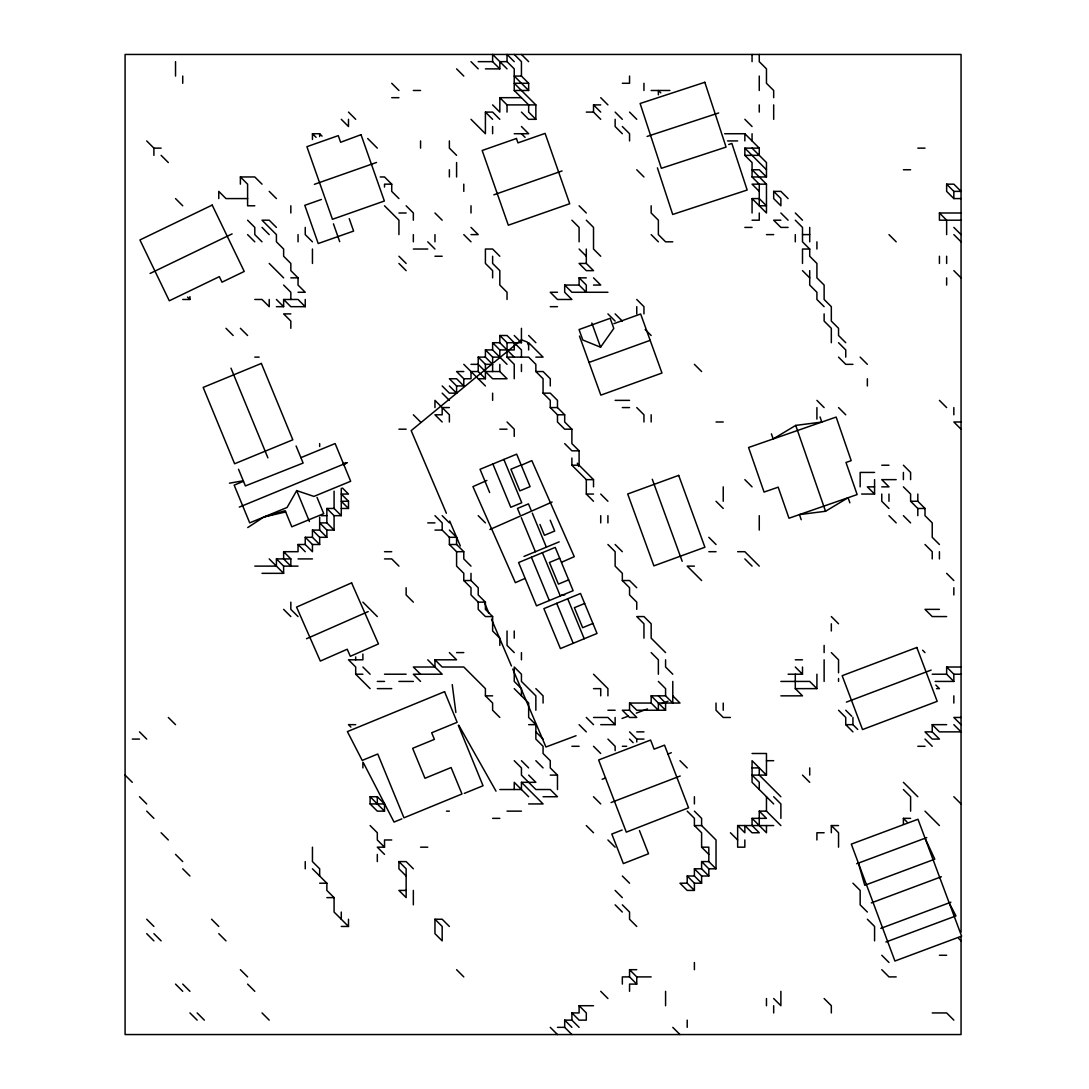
<?xml version="1.0" encoding="UTF-8"?>
<svg xmlns="http://www.w3.org/2000/svg" width="1089" height="1089" viewBox="0 0 1089 1089"><rect width="100%" height="100%" fill="white"/><g stroke="black" fill="none" stroke-linecap="round" stroke-linejoin="round"><path stroke-width="1.5" d="M300.904 457.652L335.126 443.55L350.672 481.27L313.918 496.407L296.698 490.622L287.088 507.46L249.708 522.856L234.162 485.136L243.473 481.297M600.556 347.2L613.801 328.429L610.153 318.315L579.035 329.559L582.806 340.013L600.556 347.2L591.831 323.038M491.262 364.692L411.179 430.631L446.367 513.232M493.875 362.528L521.44 339.836L527.212 342L528.492 345.104M247.748 527.566L263.906 517.003L285.182 510.687L291.811 526.804L323.732 513.654L317.035 497.401M343.879 464.785L346.942 462.784L343.307 463.424M820.044 416.951L821.814 422.056L795.719 425.404L773.176 438.949L771.407 433.844M801.218 519.712L799.435 514.593L825.53 511.272L848.1 497.714L857.138 494.569L845.99 462.471L851.19 460.661L836.148 417.073L748.579 447.497L764.056 492.078L778.186 487.178L788.981 518.228L848.1 497.714L849.869 502.819M232.107 233.89L150.091 273.448M486.878 480.467L472.939 486.62L515.383 582.669L524.68 578.572M520.978 465.398L531.827 460.606L574.257 556.656L561.87 562.128M552.096 502.029L489.914 529.499M368.177 611.596L306.54 638.726M239.308 507.106L346.942 462.784M521.155 464.976L510.904 469.223L519.848 490.867L530.098 486.633L516.676 454.154L480.045 469.305L489.642 492.5M523.972 556.425L559.174 541.873M531.418 557.241L518.595 562.537L536.496 605.838L573.127 590.687L555.227 547.399L531.418 557.241L549.305 600.529M559.692 558.221L549.441 562.469L558.398 584.099L568.649 579.865M567.696 598.773L543.887 608.628L560.399 648.581L597.031 633.444L580.519 593.478L567.696 598.773L584.208 638.739M584.643 603.469L574.393 607.703L582.656 627.686L592.906 623.452M401.841 818.874L394.041 822.059L363.644 763.239M464.295 793.405L483.04 785.754L458.36 725.424M622.105 830.022L611.814 834.038L623.371 863.591L648.54 853.749L639.461 830.567M602.163 779.288L605.525 777.995L626.298 832.146L688.561 807.807L664.535 745.148L654.094 749.164L650.596 740.057L598.623 759.986L605.525 777.995M667.938 754.037L671.314 752.744M611.079 802.539L680.23 776.008M846.384 702.119L931.149 670.089M576.067 735.715L545.943 747L512.756 669.082M622.05 718.468L628.394 716.086M636.316 713.118L647.424 708.953M661.69 703.603L668.033 701.221M856.703 863.74L926.753 837.604M941.372 876.754L871.323 902.89M880.824 928.359L950.874 902.209M885.915 942.026L955.965 915.89L949.172 902.849M613.869 323.664L640.645 313.986L661.976 373.037L600.829 395.144L579.484 336.093M589.013 362.433L650.16 340.34M314.394 184.327L376.522 162.465M321.446 199.45L304.784 205.317L318.219 243.528L353.612 231.072L349.229 218.63M562.06 170.946L493.848 194.808M647.111 136.438L718.672 112.957M728.718 144.483L731.876 143.449L747.163 190.03L672.703 214.451L657.416 167.856M263.906 517.003L285.686 511.939M229.466 483.176L243.269 480.78M478.207 61.651L492.623 61.651L499.824 68.866L499.824 61.651L507.038 61.651L514.239 68.866L514.239 90.482L528.655 104.898L528.655 112.099L535.856 119.314L535.856 104.898L514.239 83.281L528.655 83.281L528.655 90.482L514.239 90.482M485.408 68.866L499.824 68.866M528.655 83.281L521.44 76.067L514.239 76.067L528.655 90.482M622.336 83.281L629.551 83.281L629.551 76.067M413.344 90.482L420.558 90.482M651.168 90.482L669.898 90.482M391.727 97.683L398.928 97.683M492.623 104.898L499.824 112.099L499.824 97.683L521.44 97.683M499.824 97.683L507.038 104.898L535.856 104.898M600.72 119.314L593.519 112.099L593.519 104.898L600.72 104.898M471.006 119.314L485.408 133.729L485.408 112.099L492.623 112.099L499.824 119.314M586.304 112.099L593.519 112.099M535.856 119.314L528.655 119.314L521.44 112.099M312.448 139.487L312.448 133.729L319.662 133.729L322.058 136.125M514.239 133.729L528.655 133.729L521.44 126.515M724.675 133.729L744.849 133.729L759.264 148.131L759.264 155.346L744.849 155.346L744.849 148.131L759.264 148.131M727.561 140.93L737.648 140.93M146.702 140.93L153.903 148.131L161.118 148.131M917.809 148.131L925.01 148.131M903.394 169.761L910.608 169.761M240.383 184.164L240.383 176.963L254.799 176.963L262.013 184.164M380.197 176.963L384.526 176.963L391.727 184.164L391.727 191.378L398.928 198.579M744.849 155.346L752.063 162.547L752.063 176.963L766.465 176.963L766.465 162.547L752.063 148.131M391.727 184.164L384.526 184.164L384.526 187.049M752.063 176.963L759.264 184.164L759.264 205.794L766.465 205.794L759.264 198.579L752.063 198.579L766.465 212.995L766.465 184.164L752.063 184.164L759.264 191.378M946.64 184.164L953.841 184.164L961.056 191.378L953.841 191.378L946.64 184.164L946.64 191.378L953.841 198.579L961.056 198.579M773.68 191.378L780.881 198.579L780.881 205.794L773.68 198.579L773.68 191.378L780.881 191.378L788.096 198.579M247.598 198.579L225.981 198.579L218.766 191.378L218.766 198.579M254.799 205.794L247.598 205.794L247.598 184.164L240.383 176.963M398.928 212.995L406.143 212.995M961.056 220.196L939.426 220.196L939.426 212.995L961.056 212.995M752.063 220.196L759.264 220.196L759.264 212.995M780.881 220.196L773.68 220.196L780.881 227.41L788.096 227.41M744.849 227.41L752.063 227.41M471.006 234.611L478.207 234.611L471.006 227.41M766.465 234.611L773.68 234.611M802.498 234.611L809.712 234.611M672.784 241.826L665.583 241.826L658.369 234.611L658.369 220.196L651.168 212.995L651.168 205.794M413.344 249.027L427.759 249.027M845.745 342.708L838.544 335.507L838.544 328.306L831.329 321.092L831.329 306.676L824.128 299.475L824.128 285.059L816.913 277.858L816.913 263.443L809.712 256.242L809.712 249.027L802.498 249.027L802.498 263.443M434.96 256.242L442.175 256.242M586.304 263.443L579.103 263.443L586.304 270.644L593.519 270.644L586.304 263.443L586.304 249.027M290.831 277.858L298.046 277.858L298.046 285.059L305.247 292.274L298.046 292.274M579.103 277.858L586.304 285.059L586.304 292.274L579.103 285.059L579.103 277.858L586.304 277.858M557.473 292.274L550.272 292.274L557.473 299.475L571.888 299.475L564.687 292.274L564.687 285.059L579.103 285.059M593.519 285.059L600.72 285.059L593.519 277.858M607.921 292.274L571.888 292.274L564.687 285.059M182.734 299.475L189.935 299.475L189.935 296.589M254.799 299.475L262.013 299.475L269.214 306.676L269.214 299.475M276.415 306.676L283.63 306.676L283.63 299.475L298.046 299.475L305.247 306.676L305.247 299.475M305.247 306.676L290.831 306.676L283.63 299.475M550.272 306.676L557.473 306.676M290.831 313.891L283.63 313.891L290.831 321.092L290.831 328.306M514.239 357.124L499.824 342.708L499.824 335.507L507.038 335.507L521.44 349.923L521.44 357.124M507.038 364.339L492.623 349.923L492.623 342.708L499.824 342.708M499.824 335.507L507.038 342.708L521.44 342.708L521.44 328.306M485.408 357.124L478.207 357.124L485.408 364.339L492.623 364.339L485.408 357.124L485.408 349.923L492.623 349.923M492.623 342.708L499.824 349.923L514.239 349.923L514.239 342.708M254.799 357.124L259.128 357.124M485.408 349.923L492.623 357.124L499.824 357.124L499.824 349.923M507.038 342.708L507.038 357.124L528.655 357.124L535.856 364.339L535.856 371.54L543.071 378.754L543.071 393.156L550.272 400.371L550.272 407.572L557.473 414.786L564.687 414.786L564.687 421.988L571.888 429.189L571.888 443.604L579.103 450.819L579.103 465.221L593.519 479.636L593.519 486.851M535.856 357.124L543.071 357.124L528.655 342.708L528.655 349.923M471.006 364.339L478.207 364.339L492.623 378.754L507.038 378.754L499.824 371.54L485.408 371.54M852.946 364.339L845.745 364.339L838.544 357.124M463.791 371.54L456.59 371.54L463.791 378.754L471.006 378.754L471.006 371.54L478.207 371.54L485.408 378.754L478.207 378.754M535.856 371.54L543.071 371.54L550.272 378.754L550.272 385.955M463.791 385.955L456.59 378.754L449.376 378.754L456.59 385.955L463.791 385.955L463.791 378.754M456.59 385.955L456.59 393.156L449.376 393.156L442.175 385.955M543.071 393.156L550.272 393.156L557.473 400.371L557.473 407.572L564.687 414.786M615.135 400.371L629.551 400.371M449.376 407.572L442.175 407.572L442.175 414.786L434.96 414.786L442.175 421.988M550.272 407.572L557.473 407.572M622.336 407.572L629.551 407.572M716.031 421.988L723.232 421.988M961.056 421.988L953.841 421.988L961.056 429.189M398.928 429.189L406.143 429.189M499.824 429.189L507.038 429.189M571.888 429.189L564.687 429.189L557.473 421.988L557.473 414.786M579.103 450.819L571.888 450.819L564.687 443.604M571.888 458.02L571.888 465.221L579.103 465.221M881.777 465.221L888.978 465.221M874.576 472.435L860.16 472.435L860.16 486.851M571.888 465.221L586.304 479.636L593.519 479.636M896.193 479.636L881.777 479.636L888.978 486.851L881.777 486.851M874.576 486.851L867.361 486.851L874.576 494.052L861.603 494.052M586.304 479.636L586.304 494.052L593.519 494.052M348.494 508.468L348.494 501.267L341.279 501.267L348.494 508.468L341.279 508.468M903.394 486.851L910.608 494.052L910.608 501.267L917.809 501.267L925.01 508.468L925.01 515.669L932.225 522.883L932.225 537.299L939.426 544.5M326.863 508.468L334.078 508.468L341.279 515.669L334.078 515.669L326.863 508.468L326.863 522.883L334.078 530.084L326.863 530.084L319.662 522.883L326.863 522.883M910.608 501.267L917.809 508.468L925.01 508.468M321.105 515.669L326.863 515.669M427.759 522.883L434.96 522.883M312.448 544.5L312.448 551.701L305.247 544.5L305.247 537.299L312.448 544.5L319.662 544.5L312.448 537.299L312.448 530.084L319.662 530.084L326.863 537.299L326.863 530.084M434.96 530.084L442.175 530.084L449.376 537.299L456.59 537.299L456.59 544.5L463.791 551.701L463.791 558.916L471.006 566.117M305.247 537.299L312.448 537.299M312.448 530.084L319.662 537.299L326.863 537.299M283.63 551.701L290.831 558.916L290.831 566.117L283.63 558.916L283.63 551.701L298.046 551.701L298.046 544.5L305.247 544.5M449.376 537.299L449.376 544.5L456.59 544.5M384.526 551.701L391.727 551.701M449.376 544.5L456.59 551.701L463.791 551.701M708.816 551.701L716.031 551.701M737.648 551.701L744.849 551.701L759.264 566.117M254.799 566.117L276.415 566.117L276.415 558.916L290.831 558.916M298.046 558.916L312.448 558.916M384.526 558.916L391.727 558.916L398.928 566.117M276.415 558.916L283.63 566.117L298.046 566.117M694.401 566.117L687.2 566.117L701.615 580.532M262.013 573.331L283.63 573.331L283.63 566.117M456.59 551.701L456.59 566.117L463.791 573.331L463.791 580.532L471.006 580.532L478.207 587.733L478.207 594.948L485.408 602.149L485.408 609.364L492.623 616.565L492.623 630.98L499.824 638.181L499.824 645.396M607.921 544.5L615.135 551.701L615.135 566.117L622.336 573.331L622.336 580.532L629.551 580.532L636.752 587.733M561.801 594.948L564.687 594.948M463.791 580.532L471.006 587.733L471.006 594.948L478.207 602.149L485.408 602.149M939.426 609.364L925.01 609.364L932.225 616.565L946.64 616.565M492.623 616.565L485.408 616.565L478.207 609.364L478.207 602.149M456.59 652.597L463.791 652.597M420.558 674.214L413.344 667.013L434.96 667.013L434.96 659.811L456.59 659.811L449.376 652.597M795.297 659.811L802.498 659.811M946.64 667.013L953.841 674.214L953.841 681.428L946.64 674.214L946.64 667.013L961.056 667.013M362.896 654.04L362.896 659.811L348.494 659.811L355.695 667.013L355.695 674.214L362.896 674.214M384.526 674.214L406.143 674.214M788.096 674.214L802.498 674.214L802.498 667.013M932.225 674.214L946.64 674.214M953.841 674.214L961.056 674.214M377.311 681.428L384.526 681.428M398.928 681.428L413.344 681.428M780.881 681.428L809.712 681.428L816.913 688.629L816.913 674.214M935.111 681.428L953.841 681.428M377.311 688.629L391.727 688.629M593.519 688.629L600.72 688.629L600.72 695.844M795.297 674.214L795.297 688.629L816.913 688.629M936.554 688.629L939.426 688.629L935.832 685.035M434.96 659.811L442.175 667.013L463.791 667.013L485.408 688.629L485.408 695.844L492.623 695.844M672.784 695.844L679.985 703.045L658.369 703.045L658.369 710.246L651.168 703.045L651.168 695.844L665.583 695.844L672.784 703.045L672.784 681.428M780.881 695.844L802.498 695.844L795.297 688.629M629.551 710.246L622.336 710.246L629.551 717.46L636.752 717.46L629.551 710.246L629.551 703.045L651.168 703.045M607.921 710.246L615.135 710.246M658.369 695.844L665.583 703.045L665.583 710.246L636.752 710.246L629.551 703.045M593.519 717.46L607.921 717.46L615.135 724.661L615.135 717.46M730.433 717.46L723.232 717.46L716.031 710.246L716.031 703.045M961.056 717.46L953.841 717.46L961.056 724.661M355.695 724.661L348.494 724.661L350.889 727.071M528.655 724.661L535.856 724.661L535.856 739.077L543.071 746.292L543.071 753.493L550.272 760.694L550.272 767.908L557.473 775.109L557.473 789.525M600.72 724.661L615.135 724.661M838.544 710.246L845.745 717.46L845.745 724.661L852.946 724.661L857.751 729.467M932.225 731.876L925.01 731.876L932.225 739.077L939.426 739.077L932.225 731.876L932.225 724.661L946.64 724.661M636.752 731.876L643.953 731.876M132.286 739.077L139.501 739.077M629.551 731.876L636.752 739.077L643.953 739.077M571.888 746.292L579.103 746.292M622.336 746.292L626.665 746.292M917.809 746.292L925.01 746.292M752.063 753.493L766.465 753.493L766.465 775.109L752.063 775.109L759.264 782.324L759.264 789.525M766.465 760.694L773.68 760.694M752.063 767.908L759.264 767.908L759.264 775.109L780.881 796.726M550.272 775.109L557.473 775.109M499.824 789.525L521.44 789.525L521.44 782.324L535.856 782.324L528.655 775.109M370.11 796.726L377.311 796.726L384.526 803.941L384.526 811.142L377.311 811.142L370.11 803.941L370.11 796.726L384.526 811.142M543.071 796.726L557.473 796.726L550.272 789.525L535.856 789.525L521.44 775.109L521.44 767.908L514.239 760.694M370.11 803.941L384.526 803.941M528.655 803.941L543.071 803.941L521.44 782.324M446.504 811.142L449.376 811.142M507.038 811.142L521.44 811.142M759.264 825.557L759.264 811.142L766.465 811.142L780.881 825.557M492.623 818.356L499.824 818.356M744.849 839.973L744.849 847.174L737.648 847.174L737.648 825.557L744.849 832.758L744.849 825.557L752.063 832.758L759.264 832.758L752.063 825.557L752.063 818.356L766.465 818.356L759.264 811.142M903.394 824.114L903.394 818.356L910.608 818.356M687.2 811.142L694.401 818.356L694.401 825.557L701.615 825.557L716.031 839.973L716.031 868.804L708.816 868.804L701.615 861.59L701.615 868.804L708.816 876.005L701.615 876.005L694.401 868.804L701.615 868.804M737.648 825.557L773.68 825.557M831.329 832.758L831.329 825.557L838.544 825.557M824.128 832.758L816.913 832.758L816.913 839.973M391.727 839.973L384.526 839.973L384.526 847.174L377.311 847.174L384.526 854.389M420.558 847.174L427.759 847.174M694.401 825.557L701.615 832.758L701.615 847.174L708.816 847.174L708.816 861.59L716.031 868.804M406.143 876.005L398.928 868.804L398.928 861.59L406.143 861.59L413.344 868.804M701.615 861.59L708.816 861.59M687.2 876.005L694.401 876.005L701.615 883.206L694.401 883.206L687.2 876.005L687.2 883.206L694.401 890.421L687.2 890.421L679.985 883.206L687.2 883.206M319.662 883.206L326.863 883.206L326.863 890.421L334.078 897.622L334.078 912.038L348.494 926.453L341.279 926.453M406.143 890.421L398.928 890.421L406.143 897.622L406.143 868.804L398.928 861.59M326.863 897.622L334.078 897.622M434.96 919.239L442.175 926.453L442.175 940.869L434.96 933.654L434.96 919.239L442.175 919.239L449.376 926.453M939.426 955.271L946.64 955.271M629.551 969.686L636.752 976.901L636.752 984.102L629.551 976.901L629.551 969.686L636.752 969.686M629.551 976.901L622.336 976.901L622.336 984.102M636.752 976.901L651.168 976.901M896.193 976.901L888.978 976.901L881.777 969.686M636.752 984.102L629.551 984.102L629.551 991.317M579.103 1027.349L571.888 1020.134L571.888 1012.933L579.103 1012.933L579.103 1005.719L593.519 1005.719M932.225 1012.933L946.64 1012.933L953.841 1020.134M571.888 1034.55L564.687 1027.349L564.687 1020.134L571.888 1020.134M557.473 1027.349L564.687 1027.349M939.426 212.995L946.64 220.196L946.64 234.611M953.841 227.41L961.056 234.611M953.841 234.611L961.056 241.826M953.841 270.644L961.056 277.858M888.978 234.611L896.193 241.826M744.849 119.314L752.063 126.515M744.849 148.131L766.465 169.761M766.465 176.963L759.264 169.761L752.063 169.761L766.465 184.164M795.297 212.995L802.498 220.196M795.297 220.196L802.498 227.41L802.498 241.826L809.712 249.027M660.778 92.892L658.369 90.482L658.369 94.811M780.881 212.995L788.096 220.196M939.426 400.371L946.64 407.572M802.498 270.644L809.712 277.858M629.551 112.099L636.752 119.314M824.128 306.676L816.913 299.475L816.913 292.274L809.712 285.059L809.712 270.644M600.72 97.683L607.921 104.898M615.135 112.099L622.336 119.314M860.16 357.124L867.361 364.339M622.336 126.515L629.551 133.729L629.551 140.93M838.544 342.708L845.745 349.923L845.745 357.124M593.519 104.898L600.72 112.099M622.336 133.729L615.135 126.515L615.135 119.314M521.44 54.45L528.655 61.651M636.752 169.761L643.953 176.963M514.239 54.45L521.44 61.651L521.44 76.067M514.239 61.651L507.038 54.45L507.038 61.651M507.038 68.866L492.623 54.45L492.623 61.651M903.394 465.221L910.608 472.435L910.608 479.636M838.544 407.572L845.745 414.786M651.168 234.611L658.369 241.826M816.913 400.371L824.128 407.572M471.006 61.651L478.207 68.866M456.59 68.866L463.791 76.067M521.44 133.729L525.048 137.323M903.394 515.669L910.608 522.883M888.978 508.468L881.777 501.267L881.777 494.052M925.01 544.5L932.225 551.701L932.225 558.916M485.408 112.099L492.623 119.314M579.103 205.794L586.304 212.995M888.978 515.669L896.193 522.883M946.64 573.331L953.841 580.532M586.304 220.196L593.519 227.41L593.519 249.027L600.72 256.242M571.888 220.196L579.103 227.41L579.103 241.826M636.752 299.475L643.953 306.676L643.953 313.891M579.103 249.027L586.304 256.242M694.401 364.339L701.615 371.54M645.164 329.504L651.168 335.507M391.727 83.281L398.928 90.482M456.59 155.346L449.376 148.131L449.376 140.93M615.135 313.891L622.336 321.092M607.921 313.891L615.135 321.092M922.614 650.201L925.01 652.597M744.849 479.636L752.063 486.851M499.824 256.242L492.623 249.027L485.408 249.027L485.408 263.443L492.623 270.644L492.623 277.858M348.494 112.099L355.695 119.314M367.701 138.521L377.311 148.131M463.791 234.611L471.006 241.826M636.752 407.572L643.953 414.786L643.953 421.988M953.841 724.661L961.056 731.876L939.426 731.876L932.225 724.661M341.279 119.314L348.494 126.515L348.494 119.314M434.96 212.995L442.175 220.196M716.031 501.267L723.232 508.468M831.329 616.565L838.544 623.779M406.143 205.794L413.344 212.995L413.344 220.196M528.655 335.507L535.856 342.708M427.759 241.826L434.96 249.027M744.849 558.916L752.063 566.117M925.01 739.077L932.225 746.292M312.448 133.729L316.055 137.323M384.526 205.794L398.928 220.196L398.928 234.611M514.239 335.507L521.44 342.708M831.329 652.597L838.544 659.811L838.544 672.784M708.816 537.299L716.031 544.5M953.841 796.726L961.056 803.941M507.038 357.124L514.239 364.339L514.239 378.754M398.928 256.242L406.143 263.443M398.928 263.443L406.143 270.644M845.745 710.246L851.748 716.263M795.297 667.013L802.498 674.214M845.745 724.661L852.946 731.876M903.394 782.324L917.809 796.726M903.394 789.525L910.608 796.726L910.608 811.142M925.01 811.142L939.426 825.557M600.72 494.052L607.921 501.267M463.791 364.339L485.408 385.955M586.304 494.052L593.519 501.267M507.038 421.988L514.239 429.189L514.239 436.403M903.394 818.356L907.001 821.95M269.214 191.378L276.415 198.579M312.448 241.826L305.247 234.611L305.247 227.41M615.135 544.5L622.336 551.701M449.376 385.955L456.59 393.156M276.415 227.41L269.214 220.196L262.013 220.196L276.415 234.611L276.415 241.826L283.63 249.027L283.63 256.242L290.831 263.443L290.831 270.644L298.046 277.858M442.175 393.156L449.376 400.371M622.336 580.532L629.551 587.733L629.551 594.948L636.752 602.149L636.752 609.364M262.013 227.41L269.214 234.611M247.598 220.196L254.799 227.41L254.799 234.611L262.013 241.826M802.498 775.109L809.712 782.324M958.647 938.459L961.056 940.869M247.598 234.611L254.799 241.826M665.583 652.597L651.168 638.181L651.168 623.779L643.953 616.565L636.752 616.565L643.953 623.779L643.953 638.181M161.118 155.346L168.319 162.547M269.214 263.443L283.63 277.858M831.329 825.557L838.544 832.758L838.544 847.174M283.63 285.059L290.831 292.274L290.831 299.475M413.344 414.786L420.558 421.988M651.168 652.597L658.369 659.811L658.369 674.214M672.784 674.214L665.583 667.013L665.583 659.811M766.465 775.109L752.063 760.694L752.063 782.324L773.68 803.941M175.533 198.579L182.734 205.794M276.415 299.475L283.63 306.676M658.369 681.428L665.583 688.629L665.583 695.844M773.68 796.726L780.881 803.941L780.881 818.356M852.946 883.206L860.16 890.421L860.16 904.836L867.361 912.038M478.207 515.669L485.408 522.883M651.168 695.844L665.583 710.246M867.361 919.239L874.576 926.453L874.576 940.869M752.063 818.356L766.465 832.758L766.465 825.557M442.175 515.669L449.376 522.883M881.777 955.271L888.978 962.485M434.96 515.669L442.175 522.883L442.175 530.084M449.376 530.084L456.59 537.299M593.519 674.214L607.921 688.629L607.921 695.844M679.985 760.694L687.2 767.908M240.383 328.306L247.598 335.507M225.981 328.306L233.182 335.507M730.433 832.758L737.648 839.973M187.539 297.079L189.935 299.475M629.551 739.077L633.145 742.684M694.401 811.142L701.615 818.356L701.615 825.557M586.304 717.46L593.519 724.661M607.921 739.077L615.135 746.292L615.135 750.607M514.239 652.597L507.038 645.396L507.038 630.98M342.477 488.049L348.494 494.052L341.279 494.052L348.494 501.267M579.103 724.661L586.304 731.876M701.615 847.174L708.816 854.389M535.856 688.629L543.071 695.844L543.071 703.045M593.519 746.292L600.72 753.493M514.239 688.629L528.655 703.045L528.655 717.46L535.856 724.661M824.128 998.518L831.329 1005.719L831.329 1012.933M413.344 602.149L406.143 594.948L406.143 587.733M535.856 731.876L543.071 739.077M593.519 796.726L600.72 803.941M485.408 695.844L492.623 703.045L492.623 710.246L499.824 717.46M535.856 760.694L543.071 767.908M773.68 998.518L780.881 1005.719L780.881 991.317M427.759 659.811L442.175 674.214L413.344 674.214L420.558 681.428M607.921 839.973L615.135 847.174M362.896 602.149L377.311 616.565M521.44 760.694L528.655 767.908M586.304 825.557L593.519 832.758M298.046 544.5L305.247 551.701M622.336 876.005L629.551 883.206M528.655 796.726L514.239 782.324L514.239 789.525M615.135 890.421L622.336 897.622M622.336 904.836L629.551 912.038L629.551 919.239L636.752 926.453M269.214 558.916L283.63 573.331M615.135 904.836L622.336 912.038M362.896 667.013L370.11 674.214M298.046 616.565L290.831 609.364L290.831 602.149M355.695 674.214L370.11 688.629M283.63 609.364L290.831 616.565M672.784 1027.349L679.985 1034.55M600.72 991.317L607.921 998.518M579.103 1005.719L586.304 1012.933L586.304 1020.134L579.103 1020.134L571.888 1012.933M370.11 825.557L377.311 832.758L377.311 839.973L384.526 847.174M564.687 1020.134L571.888 1027.349M550.272 1027.349L557.473 1034.55M456.59 969.686L463.791 976.901M168.319 717.46L175.533 724.661M312.448 868.804L326.863 883.206M139.501 731.876L146.702 739.077M125.085 775.109L132.286 782.324M139.501 796.726L146.702 803.941M146.702 811.142L153.903 818.356M161.118 832.758L168.319 839.973M175.533 854.389L182.734 861.59M182.734 868.804L189.935 876.005M211.565 919.239L218.766 926.453M218.766 933.654L225.981 940.869M240.383 969.686L247.598 976.901M247.598 984.102L254.799 991.317M262.013 1012.933L269.214 1020.134M146.702 919.239L153.903 926.453M153.903 933.654L161.118 940.869M146.702 933.654L153.903 940.869M182.734 984.102L189.935 991.317M175.533 984.102L182.734 991.317M197.15 1012.933L204.351 1020.134M189.935 1012.933L197.15 1020.134M458.796 725.233L496.012 791.172M925.065 838.231L961.601 936.132L894.927 961.015L887.603 941.4L851.312 844.125L917.986 819.255L925.065 838.231L934.798 859.167L864.761 885.303L858.404 863.114M449.689 521.032L460.307 545.957M484.877 603.633L488.852 612.971M491.507 619.205L511.422 665.964M577.333 463.22L578.613 466.323M550.231 520.215L554.696 531.037L544.446 535.284L539.967 524.462M531.024 510.06L528.464 503.88L517.479 508.427L520.025 514.607M532.303 513.15L546.351 547.168M503.853 459.463L521.754 502.75L510.768 507.283L492.868 463.996M542.404 552.695L560.304 595.982M521.304 517.697L535.366 551.715M556.71 603.32L573.222 643.286M296.099 445.986L303.123 463.056L245.393 485.925L238.518 469.25M296.698 490.622L309.412 521.508M230.977 368.164L267.908 457.856M652.284 479.269L682.19 561.298M339.714 241.69L333.438 223.858M795.719 425.404L825.53 511.258M452.234 684.627L455.869 712.478M961.056 932.211L961.056 54.45L125.085 54.45L125.085 1034.55L961.056 1034.55L961.056 936.54M953.841 191.378L953.841 198.579M953.841 407.572L953.841 414.786M953.841 587.733L953.841 594.948M953.841 695.844L953.841 703.045M946.64 256.242L946.64 263.443M946.64 277.858L946.64 285.059M939.426 256.242L939.426 263.443M939.426 551.701L939.426 558.916M917.809 494.052L917.809 501.267M917.809 508.468L917.809 515.669M903.394 472.435L903.394 479.636M888.978 494.052L888.978 501.267M874.576 479.636L874.576 494.052M867.361 378.754L867.361 385.955M852.946 717.46L852.946 724.661M838.544 678.542L838.544 681.428M831.329 342.708L831.329 328.306L824.128 321.092L824.128 313.891M831.329 623.779L831.329 630.98M824.128 645.396L824.128 652.597M824.128 659.811L824.128 681.428M816.913 241.826L816.913 249.027M816.913 407.572L816.913 419.102M809.712 227.41L809.712 241.826M809.712 767.908L809.712 775.109M795.297 234.611L795.297 241.826M773.68 97.683L773.68 90.482L766.465 83.281L766.465 68.866L759.264 61.651L759.264 54.45M773.68 104.898L773.68 119.314M773.68 1005.719L773.68 1012.933M766.465 796.726L766.465 811.142M766.465 998.518L766.465 1005.719M759.264 76.067L759.264 90.482M759.264 104.898L759.264 112.099M759.264 515.669L759.264 530.084M752.063 54.45L752.063 61.651M752.063 133.729L752.063 140.93M752.063 198.579L752.063 212.995M744.849 133.729L744.849 140.93M723.232 486.851L723.232 501.267M723.232 703.045L723.232 710.246M708.816 868.804L708.816 876.005M701.615 876.005L701.615 883.206M694.401 796.726L694.401 803.941M694.401 868.804L694.401 876.005M694.401 883.206L694.401 890.421M694.401 962.485L694.401 969.686M687.2 1020.134L687.2 1027.349M665.583 991.317L665.583 1005.719M651.168 414.786L651.168 421.988M643.953 83.281L643.953 90.482M636.752 306.676L636.752 313.891M636.752 739.077L636.752 741.963M607.921 515.669L607.921 522.883M600.72 515.669L600.72 522.883M535.856 710.246L535.856 695.844L521.44 681.428L521.44 674.214L514.239 667.013L514.239 681.428L521.44 688.629L521.44 695.844M521.44 364.339L521.44 371.54M521.44 652.597L521.44 659.811M514.239 630.98L514.239 638.181M507.038 104.898L507.038 112.099M507.038 299.475L507.038 292.274L499.824 285.059L499.824 270.644L492.623 263.443L492.623 256.242M499.824 364.339L499.824 371.54M492.623 126.515L492.623 133.729M492.623 357.124L492.623 371.54M492.623 393.156L492.623 400.371M485.408 364.339L485.408 378.754M478.207 357.124L478.207 371.54M471.006 205.794L471.006 212.995M471.006 573.331L471.006 580.532M463.791 184.164L463.791 191.378M456.59 162.547L456.59 176.963M449.376 169.761L449.376 176.963M449.376 421.988L449.376 414.786L434.96 400.371L434.96 407.572M434.96 234.611L434.96 241.826M420.558 140.93L420.558 148.131M413.344 234.611L413.344 241.826M413.344 890.421L413.344 904.836M377.311 796.726L377.311 803.941M377.311 854.389L377.311 861.59M362.896 762.137L362.896 767.908M355.695 656.926L355.695 659.811M348.494 919.239L348.494 926.453M341.279 488.294L341.279 515.669M341.279 912.038L341.279 919.239M334.078 491.166L334.078 508.468M334.078 515.669L334.078 530.084M319.662 133.729L319.662 136.601M319.662 443.604L319.662 446.49M319.662 517.112L319.662 530.084M319.662 537.299L319.662 544.5M319.662 876.005L319.662 868.804L312.448 861.59L312.448 847.174M312.448 249.027L312.448 263.443M305.247 861.59L305.247 868.804M298.046 234.611L298.046 241.826M290.831 205.794L290.831 212.995M182.734 76.067L182.734 83.281M175.533 61.651L175.533 76.067M153.903 148.131L153.903 155.346M212.192 205.072L139.923 239.948L169.299 300.795L219.338 276.647L222.006 282.174L244.235 271.447L212.192 205.072M351.611 582.874L296.562 607.09L320.316 661.077L347.214 649.235L350.331 656.313L378.468 643.926L351.611 582.874M261.36 363.44L203.167 387.412L234.611 463.764L292.818 439.82L261.36 363.44M444.571 691.678L347.391 731.604L362.215 760.408L377.76 754.01L403.965 817.812L461.981 793.99L451.105 767.541L424.969 778.281L412.636 748.32L434.402 739.363L431.693 732.761L457.149 722.306L444.571 691.678M916.843 647.479L842.165 675.697L862.529 729.562L937.193 701.343L916.843 647.479M361.031 134.682L340.626 142.264L338.284 135.635L306.894 146.688L332.444 219.297L384.363 201.016L361.031 134.682M678.692 475.389L627.7 493.998L653.89 565.858L704.91 547.25L678.692 475.389M516.431 138.494L482.168 150.486L508.318 225.219L569.71 203.738L545.099 133.389L517.983 142.877L516.431 138.494M704.828 82.288L640.114 103.496L661.35 168.305L726.077 147.083L704.828 82.288"/></g></svg>
